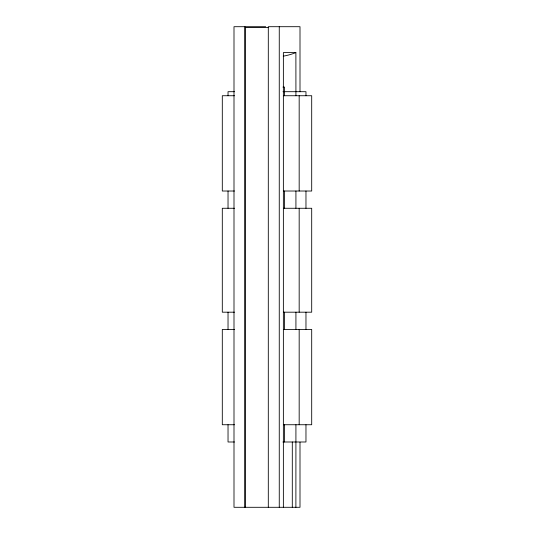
<?xml version="1.0" encoding="UTF-8"?>
<svg xmlns="http://www.w3.org/2000/svg" width="534" height="534" viewBox="0 0 534 534"><rect width="100%" height="100%" fill="white"/><g stroke="black" fill="none" stroke-linecap="round" stroke-linejoin="round"><path stroke-width="0.8" d="M265.698 26.7L233.999 26.7L233.999 507.3L300.001 507.3L300.001 442.219M268.455 27.434L245.106 27.434L245.106 507.3M295.923 95.733L295.889 52.586L283.374 52.586L283.374 507.3M282.96 87.102L284.575 87.102L284.602 95.733M234.493 91.694L228.031 91.694L228.031 95.733M283.013 91.694L305.969 91.694L305.969 95.733M234.493 95.733L222.304 95.733L222.304 191.018L234.493 191.018M283.374 95.733L311.696 95.733L311.696 191.018L283.374 191.018M234.493 208.273L222.304 208.273L222.304 312.19L234.493 312.19M283.374 208.273L311.696 208.273L311.696 312.19L283.374 312.19M234.493 329.451L222.304 329.451L222.304 424.737L234.493 424.737M283.374 329.451L311.696 329.451L311.696 424.737L283.374 424.737M234.493 441.992L228.031 441.992L228.031 424.737M282.907 441.992L305.969 441.992L305.969 424.737M305.969 191.018L305.969 208.273M305.969 312.19L305.969 329.451M300.001 91.781L300.001 26.7L268.302 26.7L268.302 507.3M299.173 95.733L299.173 191.018M299.173 208.273L299.173 312.19M299.173 329.451L299.173 424.737M295.923 191.018L295.923 208.273M295.923 312.19L295.923 329.451M295.923 424.737L295.889 507.3M292.298 441.992L292.298 507.3M284.602 191.018L284.602 208.273M284.602 312.19L284.602 329.451M284.602 424.737L284.602 441.992M279.262 26.7L279.262 507.3M244.952 26.7L244.952 507.3M228.031 191.018L228.031 208.273M228.031 312.19L228.031 329.451M295.889 52.586A62.925 61.564 90 0 1 283.26 56.157"/></g></svg>
